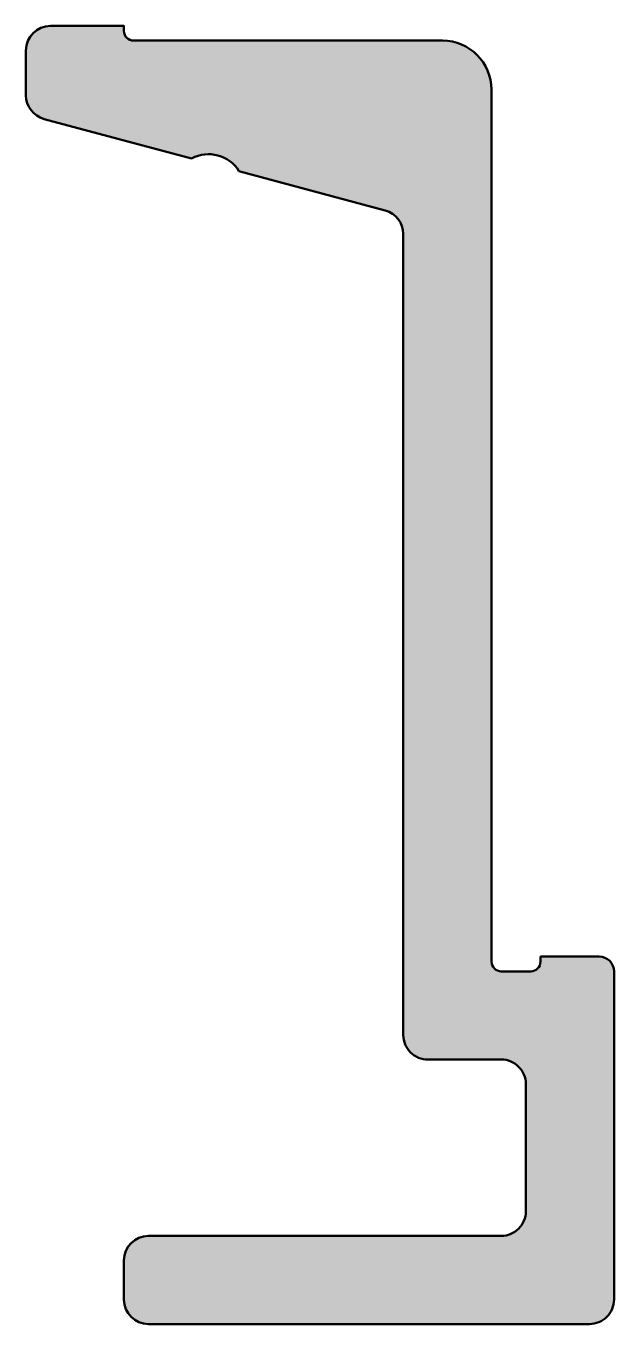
# Model space of a CAD drawing. Extents: x -12 to 0, y -8 to 18.5.
import ezdxf

# ---------------------------------------------------------------- set-up
doc = ezdxf.new("R2010")
doc.units = 0
doc.layers.add('0S-Alu contour', color=7, linetype='Continuous', lineweight=50)
doc.layers.add('0S-Alu hatch', color=252, linetype='Continuous', lineweight=25)

# ---------------------------------------------------------------- blocks, each defined once
blk = doc.blocks.new('313900__35CD363E_6211_49E9_B77C_0B336CD3E06E_')
at = {"layer": '0S-Alu hatch'}
h = blk.add_hatch(color=256, dxfattribs=at)
edge = h.paths.add_edge_path()
edge.add_line((-11.62941184450636, 16.60104555824668), (-8.619277845993876, 15.79445955311362))
edge.add_ellipse((-8.272190470908289, 15.15796751983262), major_axis=(-0.7249770716195034, 0), ratio=1, start_angle=211.3970070798373, end_angle=298.6042085938893, ccw=False)
edge.add_line((-7.653365983564015, 15.53565523241683), (-4.670588996678702, 14.73641274315435))
edge.add_ellipse((-4.800000000421424, 14.25345022689629), major_axis=(-0.5000000000000046, 0), ratio=1, start_angle=180, end_angle=254.9998242803911, ccw=False)
edge.add_line((-4.30000000042142, 14.25345022689629), (-4.300000000421448, -2.1001903120206))
edge.add_arc((-3.800000000421413, -2.1001903120206), 0.5000000000000351, 180, 270.0042171072723)
edge.add_line((-3.799963199218041, -2.600190310666306), (-2.300000000421391, -2.600079909764531))
edge.add_ellipse((-2.299337909405661, -3.099417502186784), major_axis=(-0.4993380313680962, 0), ratio=1, start_angle=179.9598854032358, end_angle=270.075970644308, ccw=False)
edge.add_line((-1.800000000421448, -3.09976710458875), (-1.800000000421391, -5.699923345835244))
edge.add_ellipse((-2.300000000421391, -5.699923345835244), major_axis=(-0.4999999999999996, 0), ratio=1, start_angle=89.999999999404, end_angle=180, ccw=False)
edge.add_line((-2.300000000426592, -6.199923345835244), (-9.500000000426638, -6.199996948242215))
edge.add_arc((-9.500000000421439, -6.699996948242186), 0.4999999999999707, 90.0000000005958, 180)
edge.add_line((-10.00000000042141, -6.699996948252589), (-10.00000000042138, -7.500000000010345))
edge.add_arc((-9.500000000421334, -7.499999999999953), 0.5000000000000462, 180, 269.999999999402)
edge.add_line((-9.500000000426553, -8), (-0.5000000004214371, -8))
edge.add_arc((-0.4999896803109678, -7.500010320110469), 0.4999896799960376, 269.9988173780426, 360.0011826219717)
edge.add_line((-4.214371e-10, -7.500000000000056), (-4.214371e-10, -0.7996597290039489))
edge.add_arc((-0.2999648932293527, -0.7996215771809556), 0.2999648952341356, 359.9927126857189, 450.0116582204375)
edge.add_line((-0.3000259283854802, -0.4996566881563639), (-1.500012207452726, -0.4999999999999716))
edge.add_line((-1.500012207452726, -0.4999999999999716), (-1.500012207452584, -0.5997193217567371))
edge.add_ellipse((-1.70001220745258, -0.599719321756751), major_axis=(-0.1999999999999957, 0), ratio=1, start_angle=90.01791573704958, end_angle=180, ccw=False)
edge.add_line((-1.699949669733712, -0.7997193119793309), (-2.299949669733848, -0.7999069251451374))
edge.add_ellipse((-2.300012207452691, -0.5999069349225464), major_axis=(-0.200000000000007, 0), ratio=1, start_angle=0, end_angle=90.0179157370423, ccw=False)
edge.add_line((-2.500012207452698, -0.5999069349225462), (-2.50001220745267, 17.20034332275385))
edge.add_arc((-3.500012207452726, 17.20034332275385), 1.000000000000056, 0, 90)
edge.add_line((-3.500012207452726, 18.20034332275391), (-9.800012207452795, 18.20034332275388))
edge.add_ellipse((-9.800012207452742, 18.40034332275384), major_axis=(-0.1999999999999566, 0), ratio=1, start_angle=0, end_angle=89.99999999998471, ccw=False)
edge.add_line((-10.0000122074527, 18.40034332275384), (-10.0000122074527, 18.50034332275392))
edge.add_line((-10.0000122074527, 18.50034332275392), (-11.5000122074579, 18.5003433227539))
edge.add_arc((-11.50001220745271, 18.00034332275389), 0.5000000000000142, 90.00000000059418, 180)
edge.add_line((-12.00001220745273, 18.0003433227435), (-12.00001220745275, 17.08401947020444))
edge.add_arc((-11.50000132549969, 17.08401947021492), 0.5000108819530614, 180, 255.000215909064)
at = {"layer": '0S-Alu contour', "color": 7}
for points in [[(-10.0000122074527, 18.40034332275384), (-10.0000122074527, 18.50034332275392), (-11.5000122074579, 18.5003433227539)], [(-3.500012207452726, 18.20034332275391), (-9.800012207452795, 18.20034332275388)], [(-12.00001220745273, 18.0003433227435), (-12.00001220745275, 17.08401947020444)], [(-2.500012207452698, -0.5999069349225462), (-2.50001220745267, 17.20034332275385)], [(-11.62941184450636, 16.60104555824668), (-8.619277845993876, 15.79445955311362)], [(-7.653365983564015, 15.53565523241683), (-4.670588996678702, 14.73641274315435)], [(-4.30000000042142, 14.25345022689629), (-4.300000000421448, -2.1001903120206)], [(-0.3000259283854802, -0.4996566881563639), (-1.500012207452726, -0.4999999999999716), (-1.500012207452584, -0.5997193217567371)], [(-1.699949669733712, -0.7997193119793309), (-2.299949669733848, -0.7999069251451374)], [(-4.214371e-10, -7.500000000000056), (-4.214371e-10, -0.7996597290039489)], [(-3.799963199218041, -2.600190310666306), (-2.300000000421391, -2.600079909764531)], [(-1.800000000421448, -3.09976710458875), (-1.800000000421391, -5.699923345835244)], [(-2.300000000426592, -6.199923345835244), (-9.500000000426638, -6.199996948242215)], [(-10.00000000042141, -6.699996948252589), (-10.00000000042138, -7.500000000010345)], [(-9.500000000426553, -8), (-0.5000000004214371, -8)]]:
    blk.add_lwpolyline(points, dxfattribs=at)
for centre, radius, start, end in [((-11.50001220745271, 18.00034332275389), 0.5000000000000142, 90.00000000059418, 180), ((-3.500012207452726, 17.20034332275385), 1.000000000000056, 0, 90), ((-11.50000132549969, 17.08401947021492), 0.5000108819530614, 180, 255.000215909064), ((-0.2999648932293527, -0.7996215771809556), 0.2999648952341356, 359.9927126857189, 90.01165822043752), ((-3.800000000421413, -2.1001903120206), 0.5000000000000351, 180, 270.0042171072723), ((-9.500000000421439, -6.699996948242186), 0.4999999999999707, 90.0000000005958, 180), ((-9.500000000421334, -7.499999999999953), 0.5000000000000462, 180, 269.999999999402), ((-0.4999896803109678, -7.500010320110469), 0.4999896799960376, 269.9988173780426, 0.0011826219716948)]:
    blk.add_arc(centre, radius, start, end, dxfattribs=at)
at = {"layer": '0S-Alu contour', "color": 7, "extrusion": (0, 0, -1)}
for centre, radius, start, end in [((9.800012207452742, 18.40034332275384), 0.1999999999999566, 270.0000000000153, 0), ((8.272190470908289, 15.15796751983262), 0.7249770716195034, 61.39579140611065, 148.6029929201627), ((4.800000000421424, 14.25345022689629), 0.5000000000000046, 105.0001757196089, 180), ((2.300012207452691, -0.5999069349225464), 0.200000000000007, 269.9820842629577, 0), ((1.70001220745258, -0.599719321756751), 0.1999999999999957, 180, 269.9820842629504), ((2.299337909405661, -3.099417502186784), 0.4993380313680962, 89.92402935569201, 180.0401145967643), ((2.300000000421391, -5.699923345835244), 0.4999999999999996, 180, 270.0000000005961)]:
    blk.add_arc(centre, radius, start, end, dxfattribs=at)
blk = doc.blocks.new('313900__9A53D04C_DF15_4FFA_B134_543817C544DC_')
at = {"layer": '0S-Alu contour', "color": 7}
blk.add_blockref('313900__35CD363E_6211_49E9_B77C_0B336CD3E06E_', (0, 0), dxfattribs=at)

msp = doc.modelspace()

# ---------------------------------------------------------------- block references
at = {"layer": '0S-Alu contour', "color": 7}
msp.add_blockref('313900__9A53D04C_DF15_4FFA_B134_543817C544DC_', (0, 0), dxfattribs=at)

doc.saveas('drawing.dxf')
